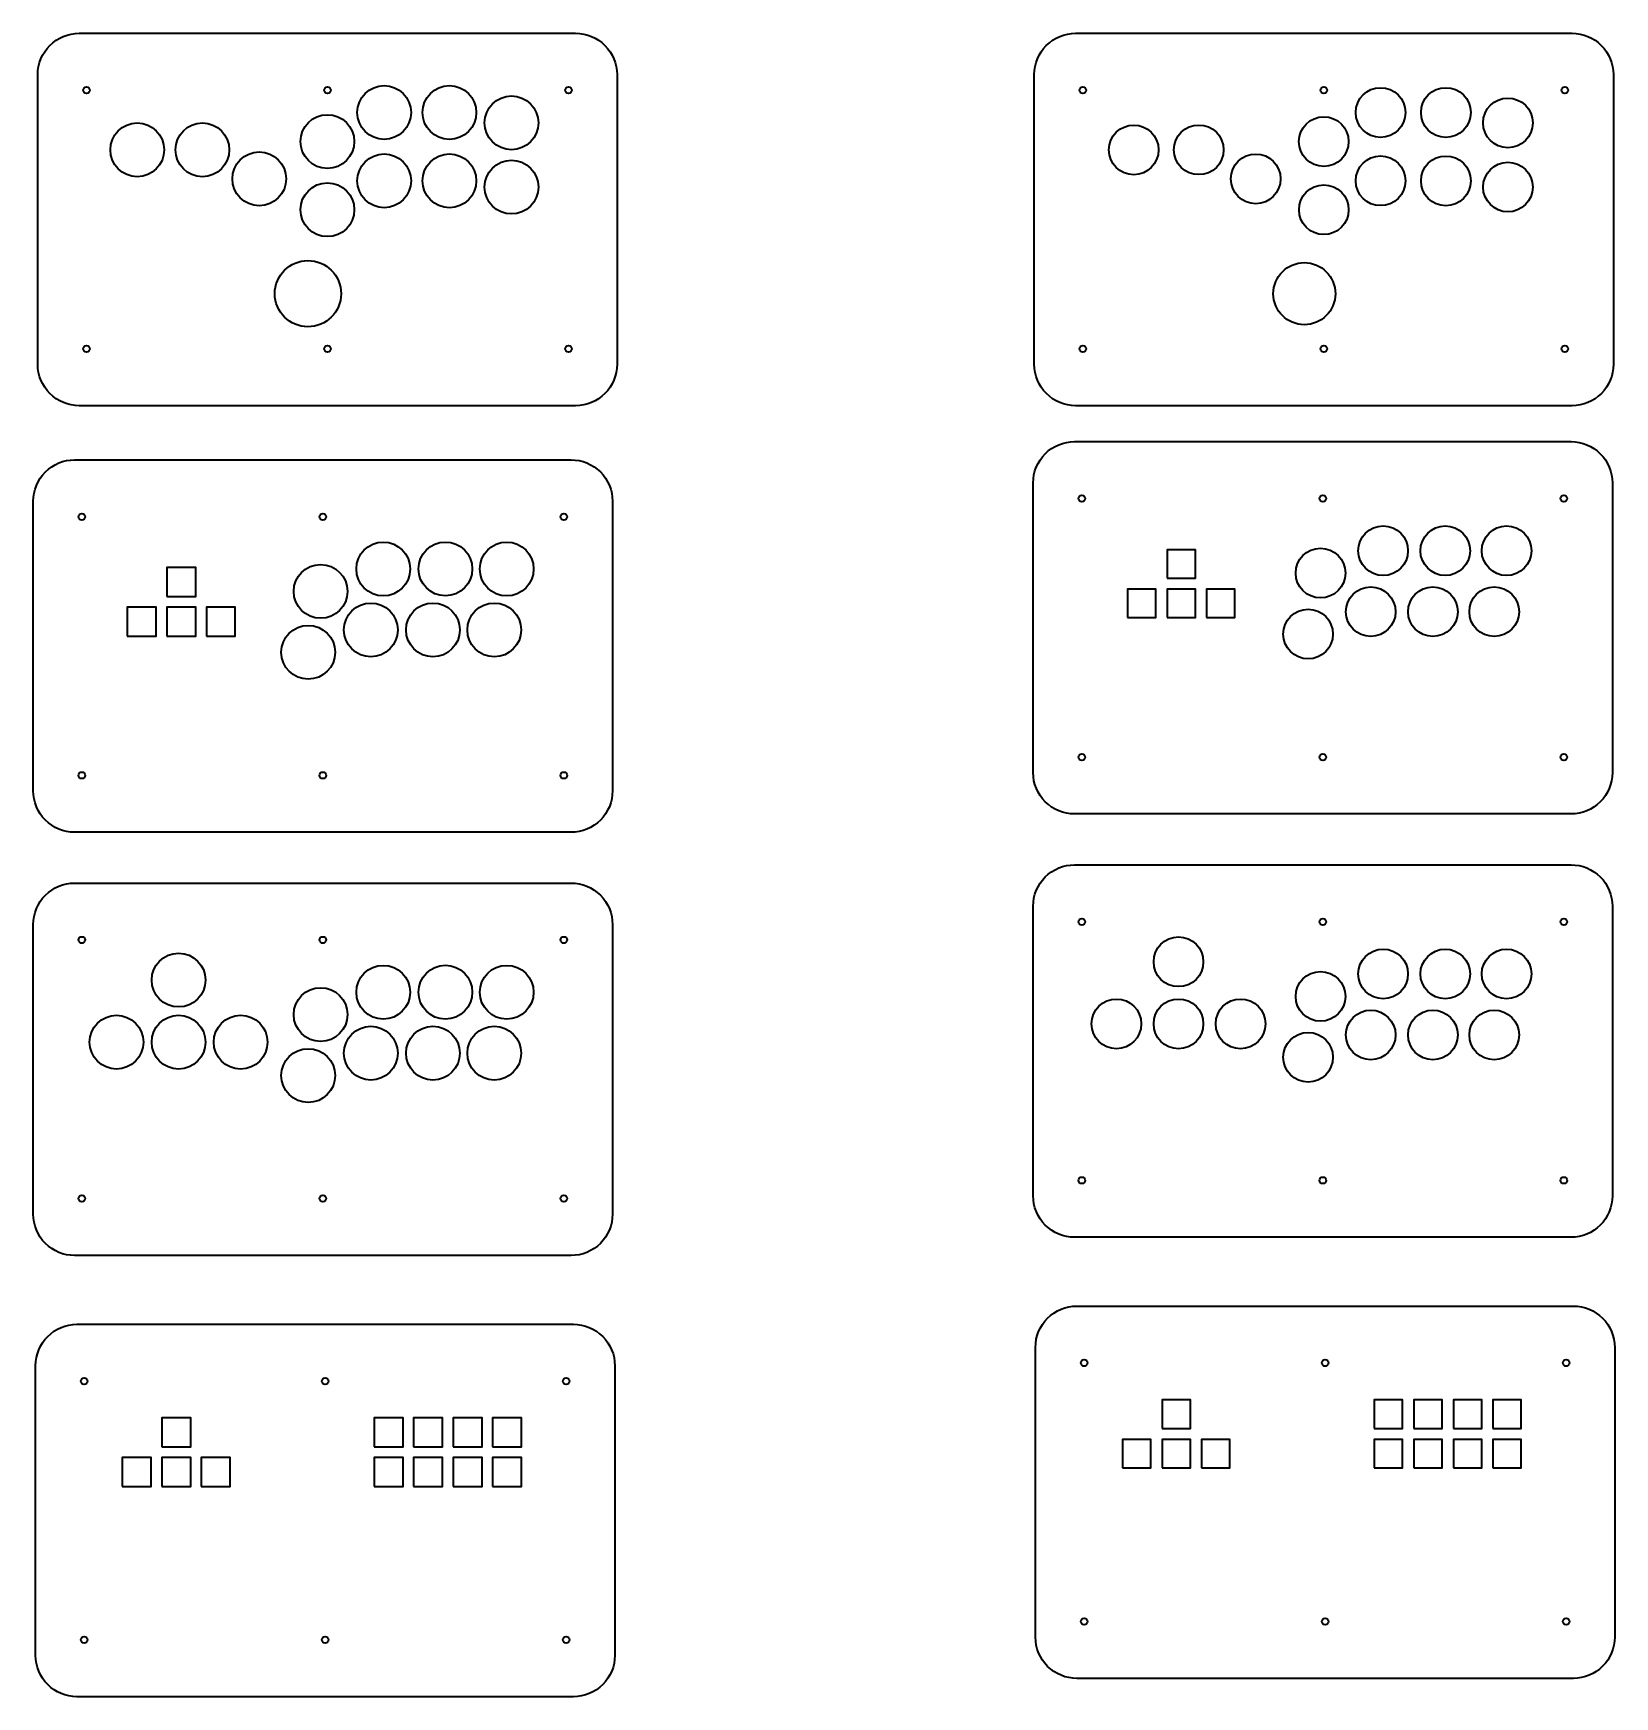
# Model space of a CAD drawing. Header units: millimetres. Extents: x 309 to 2032, y -1240 to 271.
# Drawn here: x 1257 to 2022, y -1240 to -436 of the extents above; entities that cross this region are included whole.
import ezdxf

# ---------------------------------------------------------------- set-up
doc = ezdxf.new("R2010")
doc.units = ezdxf.units.MM
doc.header["$MEASUREMENT"] = 0
doc.layers.add('Layer 1', color=7, linetype='Continuous')

msp = doc.modelspace()

# ---------------------------------------------------------------- linework, layer by layer
at = {"layer": 'Layer 1', "color": 250, "lineweight": 35}
for points in [[(1805.108, -699.1088), (1818.808, -699.1088), (1818.808, -685.4088), (1805.108, -685.4088), (1805.108, -699.1088)], [(1321.6123, -708.0858), (1335.6123, -708.0858), (1335.6123, -694.0858), (1321.6123, -694.0858), (1321.6123, -708.0858)], [(1786.0077, -718.2091), (1799.7077, -718.2091), (1799.7077, -704.5091), (1786.0077, -704.5091), (1786.0077, -718.2091)], [(1805.108, -718.2091), (1818.808, -718.2091), (1818.808, -704.5091), (1805.108, -704.5091), (1805.108, -718.2091)], [(1824.208, -718.2091), (1837.908, -718.2091), (1837.908, -704.5091), (1824.208, -704.5091), (1824.208, -718.2091)], [(1302.512, -727.1861), (1316.512, -727.1861), (1316.512, -713.1861), (1302.512, -713.1861), (1302.512, -727.1861)], [(1321.6123, -727.1861), (1335.6123, -727.1861), (1335.6123, -713.1861), (1321.6123, -713.1861), (1321.6123, -727.1861)], [(1340.7123, -727.1861), (1354.7123, -727.1861), (1354.7123, -713.1861), (1340.7123, -713.1861), (1340.7123, -727.1861)], [(1802.6783, -1110.0886), (1816.3783, -1110.0886), (1816.3783, -1096.3886), (1802.6783, -1096.3886), (1802.6783, -1110.0886)], [(1905.3046, -1110.0886), (1919.0046, -1110.0886), (1919.0046, -1096.3886), (1905.3046, -1096.3886), (1905.3046, -1110.0886)], [(1924.4049, -1110.0886), (1938.1049, -1110.0886), (1938.1049, -1096.3886), (1924.4049, -1096.3886), (1924.4049, -1110.0886)], [(1943.5049, -1110.0886), (1957.2049, -1110.0886), (1957.2049, -1096.3886), (1943.5049, -1096.3886), (1943.5049, -1110.0886)], [(1962.6049, -1110.0886), (1976.3049, -1110.0886), (1976.3049, -1096.3886), (1962.6049, -1096.3886), (1962.6049, -1110.0886)], [(1319.1826, -1119.0656), (1333.1826, -1119.0656), (1333.1826, -1105.0656), (1319.1826, -1105.0656), (1319.1826, -1119.0656)], [(1421.8089, -1119.0656), (1435.8089, -1119.0656), (1435.8089, -1105.0656), (1421.8089, -1105.0656), (1421.8089, -1119.0656)], [(1440.9092, -1119.0656), (1454.9092, -1119.0656), (1454.9092, -1105.0656), (1440.9092, -1105.0656), (1440.9092, -1119.0656)], [(1460.0092, -1119.0656), (1474.0092, -1119.0656), (1474.0092, -1105.0656), (1460.0092, -1105.0656), (1460.0092, -1119.0656)], [(1479.1092, -1119.0656), (1493.1092, -1119.0656), (1493.1092, -1105.0656), (1479.1092, -1105.0656), (1479.1092, -1119.0656)], [(1783.578, -1129.1889), (1797.278, -1129.1889), (1797.278, -1115.4889), (1783.578, -1115.4889), (1783.578, -1129.1889)], [(1802.6783, -1129.1889), (1816.3783, -1129.1889), (1816.3783, -1115.4889), (1802.6783, -1115.4889), (1802.6783, -1129.1889)], [(1821.7783, -1129.1889), (1835.4783, -1129.1889), (1835.4783, -1115.4889), (1821.7783, -1115.4889), (1821.7783, -1129.1889)], [(1905.3046, -1129.1889), (1919.0046, -1129.1889), (1919.0046, -1115.4889), (1905.3046, -1115.4889), (1905.3046, -1129.1889)], [(1924.4049, -1129.1889), (1938.1049, -1129.1889), (1938.1049, -1115.4889), (1924.4049, -1115.4889), (1924.4049, -1129.1889)], [(1943.5049, -1129.1889), (1957.2049, -1129.1889), (1957.2049, -1115.4889), (1943.5049, -1115.4889), (1943.5049, -1129.1889)], [(1962.6049, -1129.1889), (1976.3049, -1129.1889), (1976.3049, -1115.4889), (1962.6049, -1115.4889), (1962.6049, -1129.1889)], [(1300.0823, -1138.1659), (1314.0823, -1138.1659), (1314.0823, -1124.1659), (1300.0823, -1124.1659), (1300.0823, -1138.1659)], [(1319.1826, -1138.1659), (1333.1826, -1138.1659), (1333.1826, -1124.1659), (1319.1826, -1124.1659), (1319.1826, -1138.1659)], [(1338.2826, -1138.1659), (1352.2826, -1138.1659), (1352.2826, -1124.1659), (1338.2826, -1124.1659), (1338.2826, -1138.1659)], [(1421.8089, -1138.1659), (1435.8089, -1138.1659), (1435.8089, -1124.1659), (1421.8089, -1124.1659), (1421.8089, -1138.1659)], [(1440.9092, -1138.1659), (1454.9092, -1138.1659), (1454.9092, -1124.1659), (1440.9092, -1124.1659), (1440.9092, -1138.1659)], [(1460.0092, -1138.1659), (1474.0092, -1138.1659), (1474.0092, -1124.1659), (1460.0092, -1124.1659), (1460.0092, -1138.1659)], [(1479.1092, -1138.1659), (1493.1092, -1138.1659), (1493.1092, -1124.1659), (1479.1092, -1124.1659), (1479.1092, -1138.1659)]]:
    msp.add_lwpolyline(points, close=True, dxfattribs=at)
for centre, major_axis, ratio in [((1426.6574, -474.088), (0, 13.0001), 0.99999231), ((1458.2073, -474.1005), (0, 13.0001), 0.99999231), ((1488.2074, -479.1006), (0, 13.0001), 0.99999231), ((1908.327, -474.088), (0, 12.0001), 0.99999167), ((1939.8769, -474.1005), (0, 12.0001), 0.99999167), ((1969.877, -479.1006), (0, 12.0001), 0.99999167), ((1307.3325, -492.1505), (0, 13.0001), 0.99999231), ((1338.7824, -492.1256), (0, 13.0001), 0.99999231), ((1399.2075, -488.138), (0, 13.0001), 0.99999231), ((1789.0021, -492.1505), (0, 12.0001), 0.99999167), ((1820.452, -492.1256), (0, 12.0001), 0.99999167), ((1880.8771, -488.138), (0, 12.0001), 0.99999167), ((1366.3074, -506.163), (0, 13.0001), 0.99999231), ((1426.6574, -507.1005), (0, 13.0001), 0.99999231), ((1458.2199, -507.1256), (0, 13.0001), 0.99999231), ((1488.2199, -510.1255), (0, 13.0001), 0.99999231), ((1847.977, -506.163), (0, 12.0001), 0.99999167), ((1908.327, -507.1005), (0, 12.0001), 0.99999167), ((1939.8895, -507.1256), (0, 12.0001), 0.99999167), ((1969.8895, -510.1255), (0, 12.0001), 0.99999167), ((1399.2324, -521.088), (0, 13.0001), 0.99999231), ((1880.902, -521.088), (0, 12.0001), 0.99999167), ((1389.8075, -561.6629), (0, 16), 1), ((1871.4771, -561.6629), (0, 15), 1), ((1909.5746, -685.8968), (0, 12), 1), ((1939.6129, -685.8843), (0, 12), 1), ((1969.2468, -685.8968), (0, 12), 1), ((1426.2289, -694.7238), (0, 13), 1), ((1456.2672, -694.7113), (0, 13), 1), ((1485.9011, -694.7238), (0, 13), 1), ((1879.3052, -696.7136), (0, 12), 1), ((1395.9595, -705.5406), (0, 13), 1), ((1903.5746, -715.3567), (0, 12), 1), ((1933.613, -715.3567), (0, 12), 1), ((1963.2468, -715.3567), (0, 12), 1), ((1420.2289, -724.1837), (0, 13), 1), ((1450.2673, -724.1837), (0, 13), 1), ((1479.9011, -724.1837), (0, 13), 1), ((1873.3052, -726.1735), (0, 12), 1), ((1389.9595, -735.0005), (0, 13), 1), ((1810.6414, -884.5859), (0, 12.0001), 0.99999167), ((1327.2957, -893.4129), (0, 13.0001), 0.99999231), ((1909.5746, -890.4801), (0, 12), 1), ((1939.6129, -890.4676), (0, 12), 1), ((1969.2468, -890.4801), (0, 12), 1), ((1426.2289, -899.3071), (0, 13), 1), ((1456.2672, -899.2946), (0, 13), 1), ((1485.9011, -899.3071), (0, 13), 1), ((1879.3052, -901.2969), (0, 12), 1), ((1395.9595, -910.1239), (0, 13), 1), ((1780.6414, -914.5859), (0, 12.0001), 0.99999167), ((1810.6414, -914.5859), (0, 12.0001), 0.99999167), ((1840.6414, -914.5859), (0, 12.0001), 0.99999167), ((1903.5746, -919.94), (0, 12), 1), ((1933.613, -919.94), (0, 12), 1), ((1963.2468, -919.94), (0, 12), 1), ((1297.2957, -923.4129), (0, 13.0001), 0.99999231), ((1327.2957, -923.4129), (0, 13.0001), 0.99999231), ((1357.2957, -923.4129), (0, 13.0001), 0.99999231), ((1420.2289, -928.767), (0, 13), 1), ((1450.2673, -928.767), (0, 13), 1), ((1479.9011, -928.767), (0, 13), 1), ((1873.3052, -930.7568), (0, 12), 1), ((1389.9595, -939.5838), (0, 13), 1)]:
    msp.add_ellipse(centre, major_axis=major_axis, ratio=ratio, dxfattribs=at)
at = {"layer": 'Layer 1', "lineweight": 35}
for points, knots in [([(1539.2324, -455.7906), (1539.229, -450.4829), (1537.1174, -445.394), (1533.3619, -441.6433), (1529.6064, -437.8925), (1524.5401, -435.7873), (1519.2324, -435.7906), (1519.2324, -435.7906), (1279.2324, -435.7906), (1279.2324, -435.7906), (1273.9247, -435.794), (1268.8358, -437.9057), (1265.085, -441.6611), (1261.3343, -445.4166), (1259.229, -450.4829), (1259.2324, -455.7906), (1259.2324, -455.7906), (1259.2324, -595.7906), (1259.2324, -595.7906), (1259.2357, -601.0983), (1261.3474, -606.1873), (1265.1029, -609.938), (1268.8584, -613.6887), (1273.9247, -615.794), (1279.2324, -615.7906), (1279.2324, -615.7906), (1519.2324, -615.7906), (1519.2324, -615.7906), (1524.5401, -615.7873), (1529.629, -613.6756), (1533.3798, -609.9201), (1537.1305, -606.1647), (1539.2357, -601.0983), (1539.2324, -595.7906), (1539.2324, -595.7906), (1539.2324, -455.7906), (1539.2324, -455.7906)], [0, 0, 0, 0, 0.08333333, 0.08333333, 0.08333333, 0.16666667, 0.16666667, 0.16666667, 0.25, 0.25, 0.25, 0.33333333, 0.33333333, 0.33333333, 0.41666667, 0.41666667, 0.41666667, 0.5, 0.5, 0.5, 0.58333333, 0.58333333, 0.58333333, 0.66666667, 0.66666667, 0.66666667, 0.75, 0.75, 0.75, 0.83333333, 0.83333333, 0.83333333, 0.91666667, 0.91666667, 0.91666667, 1, 1, 1, 1]), ([(2020.902, -455.7906), (2020.8986, -450.4829), (2018.787, -445.394), (2015.0315, -441.6433), (2011.276, -437.8925), (2006.2097, -435.7873), (2000.902, -435.7906), (2000.902, -435.7906), (1760.902, -435.7906), (1760.902, -435.7906), (1755.5943, -435.794), (1750.5054, -437.9057), (1746.7546, -441.6611), (1743.0039, -445.4166), (1740.8986, -450.4829), (1740.902, -455.7906), (1740.902, -455.7906), (1740.902, -595.7906), (1740.902, -595.7906), (1740.9053, -601.0983), (1743.017, -606.1873), (1746.7725, -609.938), (1750.528, -613.6887), (1755.5943, -615.794), (1760.902, -615.7906), (1760.902, -615.7906), (2000.902, -615.7906), (2000.902, -615.7906), (2006.2097, -615.7873), (2011.2986, -613.6756), (2015.0494, -609.9201), (2018.8001, -606.1647), (2020.9053, -601.0983), (2020.902, -595.7906), (2020.902, -595.7906), (2020.902, -455.7906), (2020.902, -455.7906)], [0, 0, 0, 0, 0.08333333, 0.08333333, 0.08333333, 0.16666667, 0.16666667, 0.16666667, 0.25, 0.25, 0.25, 0.33333333, 0.33333333, 0.33333333, 0.41666667, 0.41666667, 0.41666667, 0.5, 0.5, 0.5, 0.58333333, 0.58333333, 0.58333333, 0.66666667, 0.66666667, 0.66666667, 0.75, 0.75, 0.75, 0.83333333, 0.83333333, 0.83333333, 0.91666667, 0.91666667, 0.91666667, 1, 1, 1, 1]), ([(1284.3324, -463.2906), (1284.3324, -462.4069), (1283.6161, -461.6906), (1282.7324, -461.6906), (1281.8487, -461.6906), (1281.1324, -462.4069), (1281.1324, -463.2906), (1281.1324, -464.1743), (1281.8487, -464.8906), (1282.7324, -464.8906), (1283.6161, -464.8906), (1284.3324, -464.1743), (1284.3324, -463.2906)], [0, 0, 0, 0, 0.25, 0.25, 0.25, 0.5, 0.5, 0.5, 0.75, 0.75, 0.75, 1, 1, 1, 1]), ([(1400.8324, -463.2906), (1400.8324, -462.4069), (1400.1161, -461.6906), (1399.2324, -461.6906), (1398.3487, -461.6906), (1397.6324, -462.4069), (1397.6324, -463.2906), (1397.6324, -464.1743), (1398.3487, -464.8906), (1399.2324, -464.8906), (1400.1161, -464.8906), (1400.8324, -464.1743), (1400.8324, -463.2906)], [0, 0, 0, 0, 0.25, 0.25, 0.25, 0.5, 0.5, 0.5, 0.75, 0.75, 0.75, 1, 1, 1, 1]), ([(1517.3324, -463.2906), (1517.3324, -462.4069), (1516.6161, -461.6906), (1515.7324, -461.6906), (1514.8487, -461.6906), (1514.1324, -462.4069), (1514.1324, -463.2906), (1514.1324, -464.1743), (1514.8487, -464.8906), (1515.7324, -464.8906), (1516.6161, -464.8906), (1517.3324, -464.1743), (1517.3324, -463.2906)], [0, 0, 0, 0, 0.25, 0.25, 0.25, 0.5, 0.5, 0.5, 0.75, 0.75, 0.75, 1, 1, 1, 1]), ([(1766.002, -463.2906), (1766.002, -462.4069), (1765.2857, -461.6906), (1764.402, -461.6906), (1763.5183, -461.6906), (1762.802, -462.4069), (1762.802, -463.2906), (1762.802, -464.1743), (1763.5183, -464.8906), (1764.402, -464.8906), (1765.2857, -464.8906), (1766.002, -464.1743), (1766.002, -463.2906)], [0, 0, 0, 0, 0.25, 0.25, 0.25, 0.5, 0.5, 0.5, 0.75, 0.75, 0.75, 1, 1, 1, 1]), ([(1882.502, -463.2906), (1882.502, -462.4069), (1881.7857, -461.6906), (1880.902, -461.6906), (1880.0183, -461.6906), (1879.302, -462.4069), (1879.302, -463.2906), (1879.302, -464.1743), (1880.0183, -464.8906), (1880.902, -464.8906), (1881.7857, -464.8906), (1882.502, -464.1743), (1882.502, -463.2906)], [0, 0, 0, 0, 0.25, 0.25, 0.25, 0.5, 0.5, 0.5, 0.75, 0.75, 0.75, 1, 1, 1, 1]), ([(1999.002, -463.2906), (1999.002, -462.4069), (1998.2857, -461.6906), (1997.402, -461.6906), (1996.5183, -461.6906), (1995.802, -462.4069), (1995.802, -463.2906), (1995.802, -464.1743), (1996.5183, -464.8906), (1997.402, -464.8906), (1998.2857, -464.8906), (1999.002, -464.1743), (1999.002, -463.2906)], [0, 0, 0, 0, 0.25, 0.25, 0.25, 0.5, 0.5, 0.5, 0.75, 0.75, 0.75, 1, 1, 1, 1]), ([(1284.3324, -588.2906), (1284.3324, -587.4069), (1283.6161, -586.6906), (1282.7324, -586.6906), (1281.8487, -586.6906), (1281.1324, -587.4069), (1281.1324, -588.2906), (1281.1324, -589.1743), (1281.8487, -589.8906), (1282.7324, -589.8906), (1283.6161, -589.8906), (1284.3324, -589.1743), (1284.3324, -588.2906)], [0, 0, 0, 0, 0.25, 0.25, 0.25, 0.5, 0.5, 0.5, 0.75, 0.75, 0.75, 1, 1, 1, 1]), ([(1400.8324, -588.2907), (1400.8324, -587.407), (1400.1161, -586.6907), (1399.2324, -586.6907), (1398.3487, -586.6907), (1397.6324, -587.407), (1397.6324, -588.2907), (1397.6324, -589.1744), (1398.3487, -589.8907), (1399.2324, -589.8907), (1400.1161, -589.8907), (1400.8324, -589.1744), (1400.8324, -588.2907)], [0, 0, 0, 0, 0.25, 0.25, 0.25, 0.5, 0.5, 0.5, 0.75, 0.75, 0.75, 1, 1, 1, 1]), ([(1517.3324, -588.2906), (1517.3324, -587.4069), (1516.6161, -586.6906), (1515.7324, -586.6906), (1514.8487, -586.6906), (1514.1324, -587.4069), (1514.1324, -588.2906), (1514.1324, -589.1743), (1514.8487, -589.8906), (1515.7324, -589.8906), (1516.6161, -589.8906), (1517.3324, -589.1743), (1517.3324, -588.2906)], [0, 0, 0, 0, 0.25, 0.25, 0.25, 0.5, 0.5, 0.5, 0.75, 0.75, 0.75, 1, 1, 1, 1]), ([(1766.002, -588.2906), (1766.002, -587.4069), (1765.2857, -586.6906), (1764.402, -586.6906), (1763.5183, -586.6906), (1762.802, -587.4069), (1762.802, -588.2906), (1762.802, -589.1743), (1763.5183, -589.8906), (1764.402, -589.8906), (1765.2857, -589.8906), (1766.002, -589.1743), (1766.002, -588.2906)], [0, 0, 0, 0, 0.25, 0.25, 0.25, 0.5, 0.5, 0.5, 0.75, 0.75, 0.75, 1, 1, 1, 1]), ([(1882.502, -588.2907), (1882.502, -587.407), (1881.7857, -586.6907), (1880.902, -586.6907), (1880.0183, -586.6907), (1879.302, -587.407), (1879.302, -588.2907), (1879.302, -589.1744), (1880.0183, -589.8907), (1880.902, -589.8907), (1881.7857, -589.8907), (1882.502, -589.1744), (1882.502, -588.2907)], [0, 0, 0, 0, 0.25, 0.25, 0.25, 0.5, 0.5, 0.5, 0.75, 0.75, 0.75, 1, 1, 1, 1]), ([(1999.002, -588.2906), (1999.002, -587.4069), (1998.2857, -586.6906), (1997.402, -586.6906), (1996.5183, -586.6906), (1995.802, -587.4069), (1995.802, -588.2906), (1995.802, -589.1743), (1996.5183, -589.8906), (1997.402, -589.8906), (1998.2857, -589.8906), (1999.002, -589.1743), (1999.002, -588.2906)], [0, 0, 0, 0, 0.25, 0.25, 0.25, 0.5, 0.5, 0.5, 0.75, 0.75, 0.75, 1, 1, 1, 1]), ([(2020.3958, -653.1372), (2020.3924, -647.8295), (2018.2808, -642.7406), (2014.5253, -638.9899), (2010.7698, -635.2391), (2005.7035, -633.1339), (2000.3958, -633.1372), (2000.3958, -633.1372), (1760.3958, -633.1372), (1760.3958, -633.1372), (1755.0881, -633.1406), (1749.9992, -635.2523), (1746.2484, -639.0077), (1742.4977, -642.7632), (1740.3924, -647.8295), (1740.3958, -653.1372), (1740.3958, -653.1372), (1740.3958, -793.1372), (1740.3958, -793.1372), (1740.3991, -798.4449), (1742.5108, -803.5339), (1746.2663, -807.2846), (1750.0218, -811.0353), (1755.0881, -813.1406), (1760.3958, -813.1372), (1760.3958, -813.1372), (2000.3958, -813.1372), (2000.3958, -813.1372), (2005.7035, -813.1339), (2010.7924, -811.0222), (2014.5432, -807.2667), (2018.2939, -803.5113), (2020.3991, -798.4449), (2020.3958, -793.1372), (2020.3958, -793.1372), (2020.3958, -653.1372), (2020.3958, -653.1372)], [0, 0, 0, 0, 0.08333333, 0.08333333, 0.08333333, 0.16666667, 0.16666667, 0.16666667, 0.25, 0.25, 0.25, 0.33333333, 0.33333333, 0.33333333, 0.41666667, 0.41666667, 0.41666667, 0.5, 0.5, 0.5, 0.58333333, 0.58333333, 0.58333333, 0.66666667, 0.66666667, 0.66666667, 0.75, 0.75, 0.75, 0.83333333, 0.83333333, 0.83333333, 0.91666667, 0.91666667, 0.91666667, 1, 1, 1, 1]), ([(1537.0501, -661.9642), (1537.0467, -656.6565), (1534.9351, -651.5676), (1531.1796, -647.8169), (1527.4241, -644.0661), (1522.3578, -641.9609), (1517.0501, -641.9642), (1517.0501, -641.9642), (1277.0501, -641.9642), (1277.0501, -641.9642), (1271.7424, -641.9676), (1266.6535, -644.0793), (1262.9027, -647.8347), (1259.152, -651.5902), (1257.0467, -656.6565), (1257.0501, -661.9642), (1257.0501, -661.9642), (1257.0501, -801.9642), (1257.0501, -801.9642), (1257.0534, -807.2719), (1259.1651, -812.3609), (1262.9206, -816.1116), (1266.6761, -819.8623), (1271.7424, -821.9676), (1277.0501, -821.9642), (1277.0501, -821.9642), (1517.0501, -821.9642), (1517.0501, -821.9642), (1522.3578, -821.9609), (1527.4467, -819.8492), (1531.1975, -816.0937), (1534.9482, -812.3383), (1537.0534, -807.2719), (1537.0501, -801.9642), (1537.0501, -801.9642), (1537.0501, -661.9642), (1537.0501, -661.9642)], [0, 0, 0, 0, 0.08333333, 0.08333333, 0.08333333, 0.16666667, 0.16666667, 0.16666667, 0.25, 0.25, 0.25, 0.33333333, 0.33333333, 0.33333333, 0.41666667, 0.41666667, 0.41666667, 0.5, 0.5, 0.5, 0.58333333, 0.58333333, 0.58333333, 0.66666667, 0.66666667, 0.66666667, 0.75, 0.75, 0.75, 0.83333333, 0.83333333, 0.83333333, 0.91666667, 0.91666667, 0.91666667, 1, 1, 1, 1]), ([(1765.4958, -660.6372), (1765.4958, -659.7535), (1764.7795, -659.0372), (1763.8958, -659.0372), (1763.0121, -659.0372), (1762.2958, -659.7535), (1762.2958, -660.6372), (1762.2958, -661.5209), (1763.0121, -662.2372), (1763.8958, -662.2372), (1764.7795, -662.2372), (1765.4958, -661.5209), (1765.4958, -660.6372)], [0, 0, 0, 0, 0.25, 0.25, 0.25, 0.5, 0.5, 0.5, 0.75, 0.75, 0.75, 1, 1, 1, 1]), ([(1881.9958, -660.6372), (1881.9958, -659.7535), (1881.2795, -659.0372), (1880.3958, -659.0372), (1879.5121, -659.0372), (1878.7958, -659.7535), (1878.7958, -660.6372), (1878.7958, -661.5209), (1879.5121, -662.2372), (1880.3958, -662.2372), (1881.2795, -662.2372), (1881.9958, -661.5209), (1881.9958, -660.6372)], [0, 0, 0, 0, 0.25, 0.25, 0.25, 0.5, 0.5, 0.5, 0.75, 0.75, 0.75, 1, 1, 1, 1]), ([(1998.4958, -660.6372), (1998.4958, -659.7535), (1997.7795, -659.0372), (1996.8958, -659.0372), (1996.0121, -659.0372), (1995.2958, -659.7535), (1995.2958, -660.6372), (1995.2958, -661.5209), (1996.0121, -662.2372), (1996.8958, -662.2372), (1997.7795, -662.2372), (1998.4958, -661.5209), (1998.4958, -660.6372)], [0, 0, 0, 0, 0.25, 0.25, 0.25, 0.5, 0.5, 0.5, 0.75, 0.75, 0.75, 1, 1, 1, 1]), ([(1282.1501, -669.4642), (1282.1501, -668.5805), (1281.4338, -667.8642), (1280.5501, -667.8642), (1279.6664, -667.8642), (1278.9501, -668.5805), (1278.9501, -669.4642), (1278.9501, -670.3479), (1279.6664, -671.0642), (1280.5501, -671.0642), (1281.4338, -671.0642), (1282.1501, -670.3479), (1282.1501, -669.4642)], [0, 0, 0, 0, 0.25, 0.25, 0.25, 0.5, 0.5, 0.5, 0.75, 0.75, 0.75, 1, 1, 1, 1]), ([(1398.6501, -669.4642), (1398.6501, -668.5805), (1397.9338, -667.8642), (1397.0501, -667.8642), (1396.1664, -667.8642), (1395.4501, -668.5805), (1395.4501, -669.4642), (1395.4501, -670.3479), (1396.1664, -671.0642), (1397.0501, -671.0642), (1397.9338, -671.0642), (1398.6501, -670.3479), (1398.6501, -669.4642)], [0, 0, 0, 0, 0.25, 0.25, 0.25, 0.5, 0.5, 0.5, 0.75, 0.75, 0.75, 1, 1, 1, 1]), ([(1515.1501, -669.4642), (1515.1501, -668.5805), (1514.4338, -667.8642), (1513.5501, -667.8642), (1512.6664, -667.8642), (1511.9501, -668.5805), (1511.9501, -669.4642), (1511.9501, -670.3479), (1512.6664, -671.0642), (1513.5501, -671.0642), (1514.4338, -671.0642), (1515.1501, -670.3479), (1515.1501, -669.4642)], [0, 0, 0, 0, 0.25, 0.25, 0.25, 0.5, 0.5, 0.5, 0.75, 0.75, 0.75, 1, 1, 1, 1]), ([(1765.4958, -785.6372), (1765.4958, -784.7535), (1764.7795, -784.0372), (1763.8958, -784.0372), (1763.0121, -784.0372), (1762.2958, -784.7535), (1762.2958, -785.6372), (1762.2958, -786.5209), (1763.0121, -787.2372), (1763.8958, -787.2372), (1764.7795, -787.2372), (1765.4958, -786.5209), (1765.4958, -785.6372)], [0, 0, 0, 0, 0.25, 0.25, 0.25, 0.5, 0.5, 0.5, 0.75, 0.75, 0.75, 1, 1, 1, 1]), ([(1881.9958, -785.6373), (1881.9958, -784.7536), (1881.2795, -784.0373), (1880.3958, -784.0373), (1879.5121, -784.0373), (1878.7958, -784.7536), (1878.7958, -785.6373), (1878.7958, -786.521), (1879.5121, -787.2373), (1880.3958, -787.2373), (1881.2795, -787.2373), (1881.9958, -786.521), (1881.9958, -785.6373)], [0, 0, 0, 0, 0.25, 0.25, 0.25, 0.5, 0.5, 0.5, 0.75, 0.75, 0.75, 1, 1, 1, 1]), ([(1998.4958, -785.6372), (1998.4958, -784.7535), (1997.7795, -784.0372), (1996.8958, -784.0372), (1996.0121, -784.0372), (1995.2958, -784.7535), (1995.2958, -785.6372), (1995.2958, -786.5209), (1996.0121, -787.2372), (1996.8958, -787.2372), (1997.7795, -787.2372), (1998.4958, -786.5209), (1998.4958, -785.6372)], [0, 0, 0, 0, 0.25, 0.25, 0.25, 0.5, 0.5, 0.5, 0.75, 0.75, 0.75, 1, 1, 1, 1]), ([(1282.1501, -794.4642), (1282.1501, -793.5805), (1281.4338, -792.8642), (1280.5501, -792.8642), (1279.6664, -792.8642), (1278.9501, -793.5805), (1278.9501, -794.4642), (1278.9501, -795.3479), (1279.6664, -796.0642), (1280.5501, -796.0642), (1281.4338, -796.0642), (1282.1501, -795.3479), (1282.1501, -794.4642)], [0, 0, 0, 0, 0.25, 0.25, 0.25, 0.5, 0.5, 0.5, 0.75, 0.75, 0.75, 1, 1, 1, 1]), ([(1398.6501, -794.4643), (1398.6501, -793.5806), (1397.9338, -792.8643), (1397.0501, -792.8643), (1396.1664, -792.8643), (1395.4501, -793.5806), (1395.4501, -794.4643), (1395.4501, -795.348), (1396.1664, -796.0643), (1397.0501, -796.0643), (1397.9338, -796.0643), (1398.6501, -795.348), (1398.6501, -794.4643)], [0, 0, 0, 0, 0.25, 0.25, 0.25, 0.5, 0.5, 0.5, 0.75, 0.75, 0.75, 1, 1, 1, 1]), ([(1515.1501, -794.4642), (1515.1501, -793.5805), (1514.4338, -792.8642), (1513.5501, -792.8642), (1512.6664, -792.8642), (1511.9501, -793.5805), (1511.9501, -794.4642), (1511.9501, -795.3479), (1512.6664, -796.0642), (1513.5501, -796.0642), (1514.4338, -796.0642), (1515.1501, -795.3479), (1515.1501, -794.4642)], [0, 0, 0, 0, 0.25, 0.25, 0.25, 0.5, 0.5, 0.5, 0.75, 0.75, 0.75, 1, 1, 1, 1]), ([(2020.3958, -857.7205), (2020.3924, -852.4128), (2018.2808, -847.3239), (2014.5253, -843.5732), (2010.7698, -839.8224), (2005.7035, -837.7172), (2000.3958, -837.7205), (2000.3958, -837.7205), (1760.3958, -837.7205), (1760.3958, -837.7205), (1755.0881, -837.7239), (1749.9992, -839.8356), (1746.2484, -843.591), (1742.4977, -847.3465), (1740.3924, -852.4128), (1740.3958, -857.7205), (1740.3958, -857.7205), (1740.3958, -997.7205), (1740.3958, -997.7205), (1740.3991, -1003.0282), (1742.5108, -1008.1172), (1746.2663, -1011.8679), (1750.0218, -1015.6186), (1755.0881, -1017.7239), (1760.3958, -1017.7205), (1760.3958, -1017.7205), (2000.3958, -1017.7205), (2000.3958, -1017.7205), (2005.7035, -1017.7172), (2010.7924, -1015.6055), (2014.5432, -1011.85), (2018.2939, -1008.0946), (2020.3991, -1003.0282), (2020.3958, -997.7205), (2020.3958, -997.7205), (2020.3958, -857.7205), (2020.3958, -857.7205)], [0, 0, 0, 0, 0.08333333, 0.08333333, 0.08333333, 0.16666667, 0.16666667, 0.16666667, 0.25, 0.25, 0.25, 0.33333333, 0.33333333, 0.33333333, 0.41666667, 0.41666667, 0.41666667, 0.5, 0.5, 0.5, 0.58333333, 0.58333333, 0.58333333, 0.66666667, 0.66666667, 0.66666667, 0.75, 0.75, 0.75, 0.83333333, 0.83333333, 0.83333333, 0.91666667, 0.91666667, 0.91666667, 1, 1, 1, 1]), ([(1537.0501, -866.5475), (1537.0467, -861.2398), (1534.9351, -856.1509), (1531.1796, -852.4002), (1527.4241, -848.6494), (1522.3578, -846.5442), (1517.0501, -846.5475), (1517.0501, -846.5475), (1277.0501, -846.5475), (1277.0501, -846.5475), (1271.7424, -846.5509), (1266.6535, -848.6626), (1262.9027, -852.418), (1259.152, -856.1735), (1257.0467, -861.2398), (1257.0501, -866.5475), (1257.0501, -866.5475), (1257.0501, -1006.5475), (1257.0501, -1006.5475), (1257.0534, -1011.8552), (1259.1651, -1016.9442), (1262.9206, -1020.6949), (1266.6761, -1024.4456), (1271.7424, -1026.5509), (1277.0501, -1026.5475), (1277.0501, -1026.5475), (1517.0501, -1026.5475), (1517.0501, -1026.5475), (1522.3578, -1026.5442), (1527.4467, -1024.4325), (1531.1975, -1020.677), (1534.9482, -1016.9216), (1537.0534, -1011.8552), (1537.0501, -1006.5475), (1537.0501, -1006.5475), (1537.0501, -866.5475), (1537.0501, -866.5475)], [0, 0, 0, 0, 0.08333333, 0.08333333, 0.08333333, 0.16666667, 0.16666667, 0.16666667, 0.25, 0.25, 0.25, 0.33333333, 0.33333333, 0.33333333, 0.41666667, 0.41666667, 0.41666667, 0.5, 0.5, 0.5, 0.58333333, 0.58333333, 0.58333333, 0.66666667, 0.66666667, 0.66666667, 0.75, 0.75, 0.75, 0.83333333, 0.83333333, 0.83333333, 0.91666667, 0.91666667, 0.91666667, 1, 1, 1, 1]), ([(1765.4958, -865.2205), (1765.4958, -864.3368), (1764.7795, -863.6205), (1763.8958, -863.6205), (1763.0121, -863.6205), (1762.2958, -864.3368), (1762.2958, -865.2205), (1762.2958, -866.1042), (1763.0121, -866.8205), (1763.8958, -866.8205), (1764.7795, -866.8205), (1765.4958, -866.1042), (1765.4958, -865.2205)], [0, 0, 0, 0, 0.25, 0.25, 0.25, 0.5, 0.5, 0.5, 0.75, 0.75, 0.75, 1, 1, 1, 1]), ([(1881.9958, -865.2205), (1881.9958, -864.3368), (1881.2795, -863.6205), (1880.3958, -863.6205), (1879.5121, -863.6205), (1878.7958, -864.3368), (1878.7958, -865.2205), (1878.7958, -866.1042), (1879.5121, -866.8205), (1880.3958, -866.8205), (1881.2795, -866.8205), (1881.9958, -866.1042), (1881.9958, -865.2205)], [0, 0, 0, 0, 0.25, 0.25, 0.25, 0.5, 0.5, 0.5, 0.75, 0.75, 0.75, 1, 1, 1, 1]), ([(1998.4958, -865.2205), (1998.4958, -864.3368), (1997.7795, -863.6205), (1996.8958, -863.6205), (1996.0121, -863.6205), (1995.2958, -864.3368), (1995.2958, -865.2205), (1995.2958, -866.1042), (1996.0121, -866.8205), (1996.8958, -866.8205), (1997.7795, -866.8205), (1998.4958, -866.1042), (1998.4958, -865.2205)], [0, 0, 0, 0, 0.25, 0.25, 0.25, 0.5, 0.5, 0.5, 0.75, 0.75, 0.75, 1, 1, 1, 1]), ([(1282.1501, -874.0475), (1282.1501, -873.1638), (1281.4338, -872.4475), (1280.5501, -872.4475), (1279.6664, -872.4475), (1278.9501, -873.1638), (1278.9501, -874.0475), (1278.9501, -874.9312), (1279.6664, -875.6475), (1280.5501, -875.6475), (1281.4338, -875.6475), (1282.1501, -874.9312), (1282.1501, -874.0475)], [0, 0, 0, 0, 0.25, 0.25, 0.25, 0.5, 0.5, 0.5, 0.75, 0.75, 0.75, 1, 1, 1, 1]), ([(1398.6501, -874.0475), (1398.6501, -873.1638), (1397.9338, -872.4475), (1397.0501, -872.4475), (1396.1664, -872.4475), (1395.4501, -873.1638), (1395.4501, -874.0475), (1395.4501, -874.9312), (1396.1664, -875.6475), (1397.0501, -875.6475), (1397.9338, -875.6475), (1398.6501, -874.9312), (1398.6501, -874.0475)], [0, 0, 0, 0, 0.25, 0.25, 0.25, 0.5, 0.5, 0.5, 0.75, 0.75, 0.75, 1, 1, 1, 1]), ([(1515.1501, -874.0475), (1515.1501, -873.1638), (1514.4338, -872.4475), (1513.5501, -872.4475), (1512.6664, -872.4475), (1511.9501, -873.1638), (1511.9501, -874.0475), (1511.9501, -874.9312), (1512.6664, -875.6475), (1513.5501, -875.6475), (1514.4338, -875.6475), (1515.1501, -874.9312), (1515.1501, -874.0475)], [0, 0, 0, 0, 0.25, 0.25, 0.25, 0.5, 0.5, 0.5, 0.75, 0.75, 0.75, 1, 1, 1, 1]), ([(1765.4958, -990.2205), (1765.4958, -989.3368), (1764.7795, -988.6205), (1763.8958, -988.6205), (1763.0121, -988.6205), (1762.2958, -989.3368), (1762.2958, -990.2205), (1762.2958, -991.1042), (1763.0121, -991.8205), (1763.8958, -991.8205), (1764.7795, -991.8205), (1765.4958, -991.1042), (1765.4958, -990.2205)], [0, 0, 0, 0, 0.25, 0.25, 0.25, 0.5, 0.5, 0.5, 0.75, 0.75, 0.75, 1, 1, 1, 1]), ([(1881.9958, -990.2206), (1881.9958, -989.3369), (1881.2795, -988.6206), (1880.3958, -988.6206), (1879.5121, -988.6206), (1878.7958, -989.3369), (1878.7958, -990.2206), (1878.7958, -991.1043), (1879.5121, -991.8206), (1880.3958, -991.8206), (1881.2795, -991.8206), (1881.9958, -991.1043), (1881.9958, -990.2206)], [0, 0, 0, 0, 0.25, 0.25, 0.25, 0.5, 0.5, 0.5, 0.75, 0.75, 0.75, 1, 1, 1, 1]), ([(1998.4958, -990.2205), (1998.4958, -989.3368), (1997.7795, -988.6205), (1996.8958, -988.6205), (1996.0121, -988.6205), (1995.2958, -989.3368), (1995.2958, -990.2205), (1995.2958, -991.1042), (1996.0121, -991.8205), (1996.8958, -991.8205), (1997.7795, -991.8205), (1998.4958, -991.1042), (1998.4958, -990.2205)], [0, 0, 0, 0, 0.25, 0.25, 0.25, 0.5, 0.5, 0.5, 0.75, 0.75, 0.75, 1, 1, 1, 1]), ([(1282.1501, -999.0475), (1282.1501, -998.1638), (1281.4338, -997.4475), (1280.5501, -997.4475), (1279.6664, -997.4475), (1278.9501, -998.1638), (1278.9501, -999.0475), (1278.9501, -999.9312), (1279.6664, -1000.6475), (1280.5501, -1000.6475), (1281.4338, -1000.6475), (1282.1501, -999.9312), (1282.1501, -999.0475)], [0, 0, 0, 0, 0.25, 0.25, 0.25, 0.5, 0.5, 0.5, 0.75, 0.75, 0.75, 1, 1, 1, 1]), ([(1398.6501, -999.0476), (1398.6501, -998.1639), (1397.9338, -997.4476), (1397.0501, -997.4476), (1396.1664, -997.4476), (1395.4501, -998.1639), (1395.4501, -999.0476), (1395.4501, -999.9313), (1396.1664, -1000.6476), (1397.0501, -1000.6476), (1397.9338, -1000.6476), (1398.6501, -999.9313), (1398.6501, -999.0476)], [0, 0, 0, 0, 0.25, 0.25, 0.25, 0.5, 0.5, 0.5, 0.75, 0.75, 0.75, 1, 1, 1, 1]), ([(1515.1501, -999.0475), (1515.1501, -998.1638), (1514.4338, -997.4475), (1513.5501, -997.4475), (1512.6664, -997.4475), (1511.9501, -998.1638), (1511.9501, -999.0475), (1511.9501, -999.9312), (1512.6664, -1000.6475), (1513.5501, -1000.6475), (1514.4338, -1000.6475), (1515.1501, -999.9312), (1515.1501, -999.0475)], [0, 0, 0, 0, 0.25, 0.25, 0.25, 0.5, 0.5, 0.5, 0.75, 0.75, 0.75, 1, 1, 1, 1]), ([(2021.5146, -1070.9866), (2021.5112, -1065.6789), (2019.3996, -1060.59), (2015.6441, -1056.8393), (2011.8886, -1053.0885), (2006.8223, -1050.9833), (2001.5146, -1050.9866), (2001.5146, -1050.9866), (1761.5146, -1050.9866), (1761.5146, -1050.9866), (1756.2069, -1050.99), (1751.118, -1053.1017), (1747.3672, -1056.8571), (1743.6165, -1060.6126), (1741.5112, -1065.6789), (1741.5146, -1070.9866), (1741.5146, -1070.9866), (1741.5146, -1210.9866), (1741.5146, -1210.9866), (1741.5179, -1216.2943), (1743.6296, -1221.3833), (1747.3851, -1225.134), (1751.1406, -1228.8847), (1756.2069, -1230.99), (1761.5146, -1230.9866), (1761.5146, -1230.9866), (2001.5146, -1230.9866), (2001.5146, -1230.9866), (2006.8223, -1230.9833), (2011.9112, -1228.8716), (2015.662, -1225.1161), (2019.4127, -1221.3607), (2021.5179, -1216.2943), (2021.5146, -1210.9866), (2021.5146, -1210.9866), (2021.5146, -1070.9866), (2021.5146, -1070.9866)], [0, 0, 0, 0, 0.08333333, 0.08333333, 0.08333333, 0.16666667, 0.16666667, 0.16666667, 0.25, 0.25, 0.25, 0.33333333, 0.33333333, 0.33333333, 0.41666667, 0.41666667, 0.41666667, 0.5, 0.5, 0.5, 0.58333333, 0.58333333, 0.58333333, 0.66666667, 0.66666667, 0.66666667, 0.75, 0.75, 0.75, 0.83333333, 0.83333333, 0.83333333, 0.91666667, 0.91666667, 0.91666667, 1, 1, 1, 1]), ([(1538.1689, -1079.8136), (1538.1655, -1074.5059), (1536.0539, -1069.417), (1532.2984, -1065.6663), (1528.5429, -1061.9155), (1523.4766, -1059.8103), (1518.1689, -1059.8136), (1518.1689, -1059.8136), (1278.1689, -1059.8136), (1278.1689, -1059.8136), (1272.8612, -1059.817), (1267.7723, -1061.9287), (1264.0215, -1065.6841), (1260.2708, -1069.4396), (1258.1655, -1074.5059), (1258.1689, -1079.8136), (1258.1689, -1079.8136), (1258.1689, -1219.8136), (1258.1689, -1219.8136), (1258.1722, -1225.1213), (1260.2839, -1230.2103), (1264.0394, -1233.961), (1267.7949, -1237.7117), (1272.8612, -1239.817), (1278.1689, -1239.8136), (1278.1689, -1239.8136), (1518.1689, -1239.8136), (1518.1689, -1239.8136), (1523.4766, -1239.8103), (1528.5655, -1237.6986), (1532.3163, -1233.9431), (1536.067, -1230.1877), (1538.1722, -1225.1213), (1538.1689, -1219.8136), (1538.1689, -1219.8136), (1538.1689, -1079.8136), (1538.1689, -1079.8136)], [0, 0, 0, 0, 0.08333333, 0.08333333, 0.08333333, 0.16666667, 0.16666667, 0.16666667, 0.25, 0.25, 0.25, 0.33333333, 0.33333333, 0.33333333, 0.41666667, 0.41666667, 0.41666667, 0.5, 0.5, 0.5, 0.58333333, 0.58333333, 0.58333333, 0.66666667, 0.66666667, 0.66666667, 0.75, 0.75, 0.75, 0.83333333, 0.83333333, 0.83333333, 0.91666667, 0.91666667, 0.91666667, 1, 1, 1, 1]), ([(1766.6146, -1078.4866), (1766.6146, -1077.6029), (1765.8983, -1076.8866), (1765.0146, -1076.8866), (1764.1309, -1076.8866), (1763.4146, -1077.6029), (1763.4146, -1078.4866), (1763.4146, -1079.3703), (1764.1309, -1080.0866), (1765.0146, -1080.0866), (1765.8983, -1080.0866), (1766.6146, -1079.3703), (1766.6146, -1078.4866)], [0, 0, 0, 0, 0.25, 0.25, 0.25, 0.5, 0.5, 0.5, 0.75, 0.75, 0.75, 1, 1, 1, 1]), ([(1883.1146, -1078.4866), (1883.1146, -1077.6029), (1882.3983, -1076.8866), (1881.5146, -1076.8866), (1880.6309, -1076.8866), (1879.9146, -1077.6029), (1879.9146, -1078.4866), (1879.9146, -1079.3703), (1880.6309, -1080.0866), (1881.5146, -1080.0866), (1882.3983, -1080.0866), (1883.1146, -1079.3703), (1883.1146, -1078.4866)], [0, 0, 0, 0, 0.25, 0.25, 0.25, 0.5, 0.5, 0.5, 0.75, 0.75, 0.75, 1, 1, 1, 1]), ([(1999.6146, -1078.4866), (1999.6146, -1077.6029), (1998.8983, -1076.8866), (1998.0146, -1076.8866), (1997.1309, -1076.8866), (1996.4146, -1077.6029), (1996.4146, -1078.4866), (1996.4146, -1079.3703), (1997.1309, -1080.0866), (1998.0146, -1080.0866), (1998.8983, -1080.0866), (1999.6146, -1079.3703), (1999.6146, -1078.4866)], [0, 0, 0, 0, 0.25, 0.25, 0.25, 0.5, 0.5, 0.5, 0.75, 0.75, 0.75, 1, 1, 1, 1]), ([(1283.2689, -1087.3136), (1283.2689, -1086.4299), (1282.5526, -1085.7136), (1281.6689, -1085.7136), (1280.7852, -1085.7136), (1280.0689, -1086.4299), (1280.0689, -1087.3136), (1280.0689, -1088.1973), (1280.7852, -1088.9136), (1281.6689, -1088.9136), (1282.5526, -1088.9136), (1283.2689, -1088.1973), (1283.2689, -1087.3136)], [0, 0, 0, 0, 0.25, 0.25, 0.25, 0.5, 0.5, 0.5, 0.75, 0.75, 0.75, 1, 1, 1, 1]), ([(1399.7689, -1087.3136), (1399.7689, -1086.4299), (1399.0526, -1085.7136), (1398.1689, -1085.7136), (1397.2852, -1085.7136), (1396.5689, -1086.4299), (1396.5689, -1087.3136), (1396.5689, -1088.1973), (1397.2852, -1088.9136), (1398.1689, -1088.9136), (1399.0526, -1088.9136), (1399.7689, -1088.1973), (1399.7689, -1087.3136)], [0, 0, 0, 0, 0.25, 0.25, 0.25, 0.5, 0.5, 0.5, 0.75, 0.75, 0.75, 1, 1, 1, 1]), ([(1516.2689, -1087.3136), (1516.2689, -1086.4299), (1515.5526, -1085.7136), (1514.6689, -1085.7136), (1513.7852, -1085.7136), (1513.0689, -1086.4299), (1513.0689, -1087.3136), (1513.0689, -1088.1973), (1513.7852, -1088.9136), (1514.6689, -1088.9136), (1515.5526, -1088.9136), (1516.2689, -1088.1973), (1516.2689, -1087.3136)], [0, 0, 0, 0, 0.25, 0.25, 0.25, 0.5, 0.5, 0.5, 0.75, 0.75, 0.75, 1, 1, 1, 1]), ([(1766.6146, -1203.4866), (1766.6146, -1202.6029), (1765.8983, -1201.8866), (1765.0146, -1201.8866), (1764.1309, -1201.8866), (1763.4146, -1202.6029), (1763.4146, -1203.4866), (1763.4146, -1204.3703), (1764.1309, -1205.0866), (1765.0146, -1205.0866), (1765.8983, -1205.0866), (1766.6146, -1204.3703), (1766.6146, -1203.4866)], [0, 0, 0, 0, 0.25, 0.25, 0.25, 0.5, 0.5, 0.5, 0.75, 0.75, 0.75, 1, 1, 1, 1]), ([(1883.1146, -1203.4867), (1883.1146, -1202.603), (1882.3983, -1201.8867), (1881.5146, -1201.8867), (1880.6309, -1201.8867), (1879.9146, -1202.603), (1879.9146, -1203.4867), (1879.9146, -1204.3704), (1880.6309, -1205.0867), (1881.5146, -1205.0867), (1882.3983, -1205.0867), (1883.1146, -1204.3704), (1883.1146, -1203.4867)], [0, 0, 0, 0, 0.25, 0.25, 0.25, 0.5, 0.5, 0.5, 0.75, 0.75, 0.75, 1, 1, 1, 1]), ([(1999.6146, -1203.4866), (1999.6146, -1202.6029), (1998.8983, -1201.8866), (1998.0146, -1201.8866), (1997.1309, -1201.8866), (1996.4146, -1202.6029), (1996.4146, -1203.4866), (1996.4146, -1204.3703), (1997.1309, -1205.0866), (1998.0146, -1205.0866), (1998.8983, -1205.0866), (1999.6146, -1204.3703), (1999.6146, -1203.4866)], [0, 0, 0, 0, 0.25, 0.25, 0.25, 0.5, 0.5, 0.5, 0.75, 0.75, 0.75, 1, 1, 1, 1]), ([(1283.2689, -1212.3136), (1283.2689, -1211.4299), (1282.5526, -1210.7136), (1281.6689, -1210.7136), (1280.7852, -1210.7136), (1280.0689, -1211.4299), (1280.0689, -1212.3136), (1280.0689, -1213.1973), (1280.7852, -1213.9136), (1281.6689, -1213.9136), (1282.5526, -1213.9136), (1283.2689, -1213.1973), (1283.2689, -1212.3136)], [0, 0, 0, 0, 0.25, 0.25, 0.25, 0.5, 0.5, 0.5, 0.75, 0.75, 0.75, 1, 1, 1, 1]), ([(1399.7689, -1212.3137), (1399.7689, -1211.43), (1399.0526, -1210.7137), (1398.1689, -1210.7137), (1397.2852, -1210.7137), (1396.5689, -1211.43), (1396.5689, -1212.3137), (1396.5689, -1213.1974), (1397.2852, -1213.9137), (1398.1689, -1213.9137), (1399.0526, -1213.9137), (1399.7689, -1213.1974), (1399.7689, -1212.3137)], [0, 0, 0, 0, 0.25, 0.25, 0.25, 0.5, 0.5, 0.5, 0.75, 0.75, 0.75, 1, 1, 1, 1]), ([(1516.2689, -1212.3136), (1516.2689, -1211.4299), (1515.5526, -1210.7136), (1514.6689, -1210.7136), (1513.7852, -1210.7136), (1513.0689, -1211.4299), (1513.0689, -1212.3136), (1513.0689, -1213.1973), (1513.7852, -1213.9136), (1514.6689, -1213.9136), (1515.5526, -1213.9136), (1516.2689, -1213.1973), (1516.2689, -1212.3136)], [0, 0, 0, 0, 0.25, 0.25, 0.25, 0.5, 0.5, 0.5, 0.75, 0.75, 0.75, 1, 1, 1, 1])]:
    msp.add_open_spline(points, degree=3, knots=knots, dxfattribs=at)

doc.saveas('drawing.dxf')
